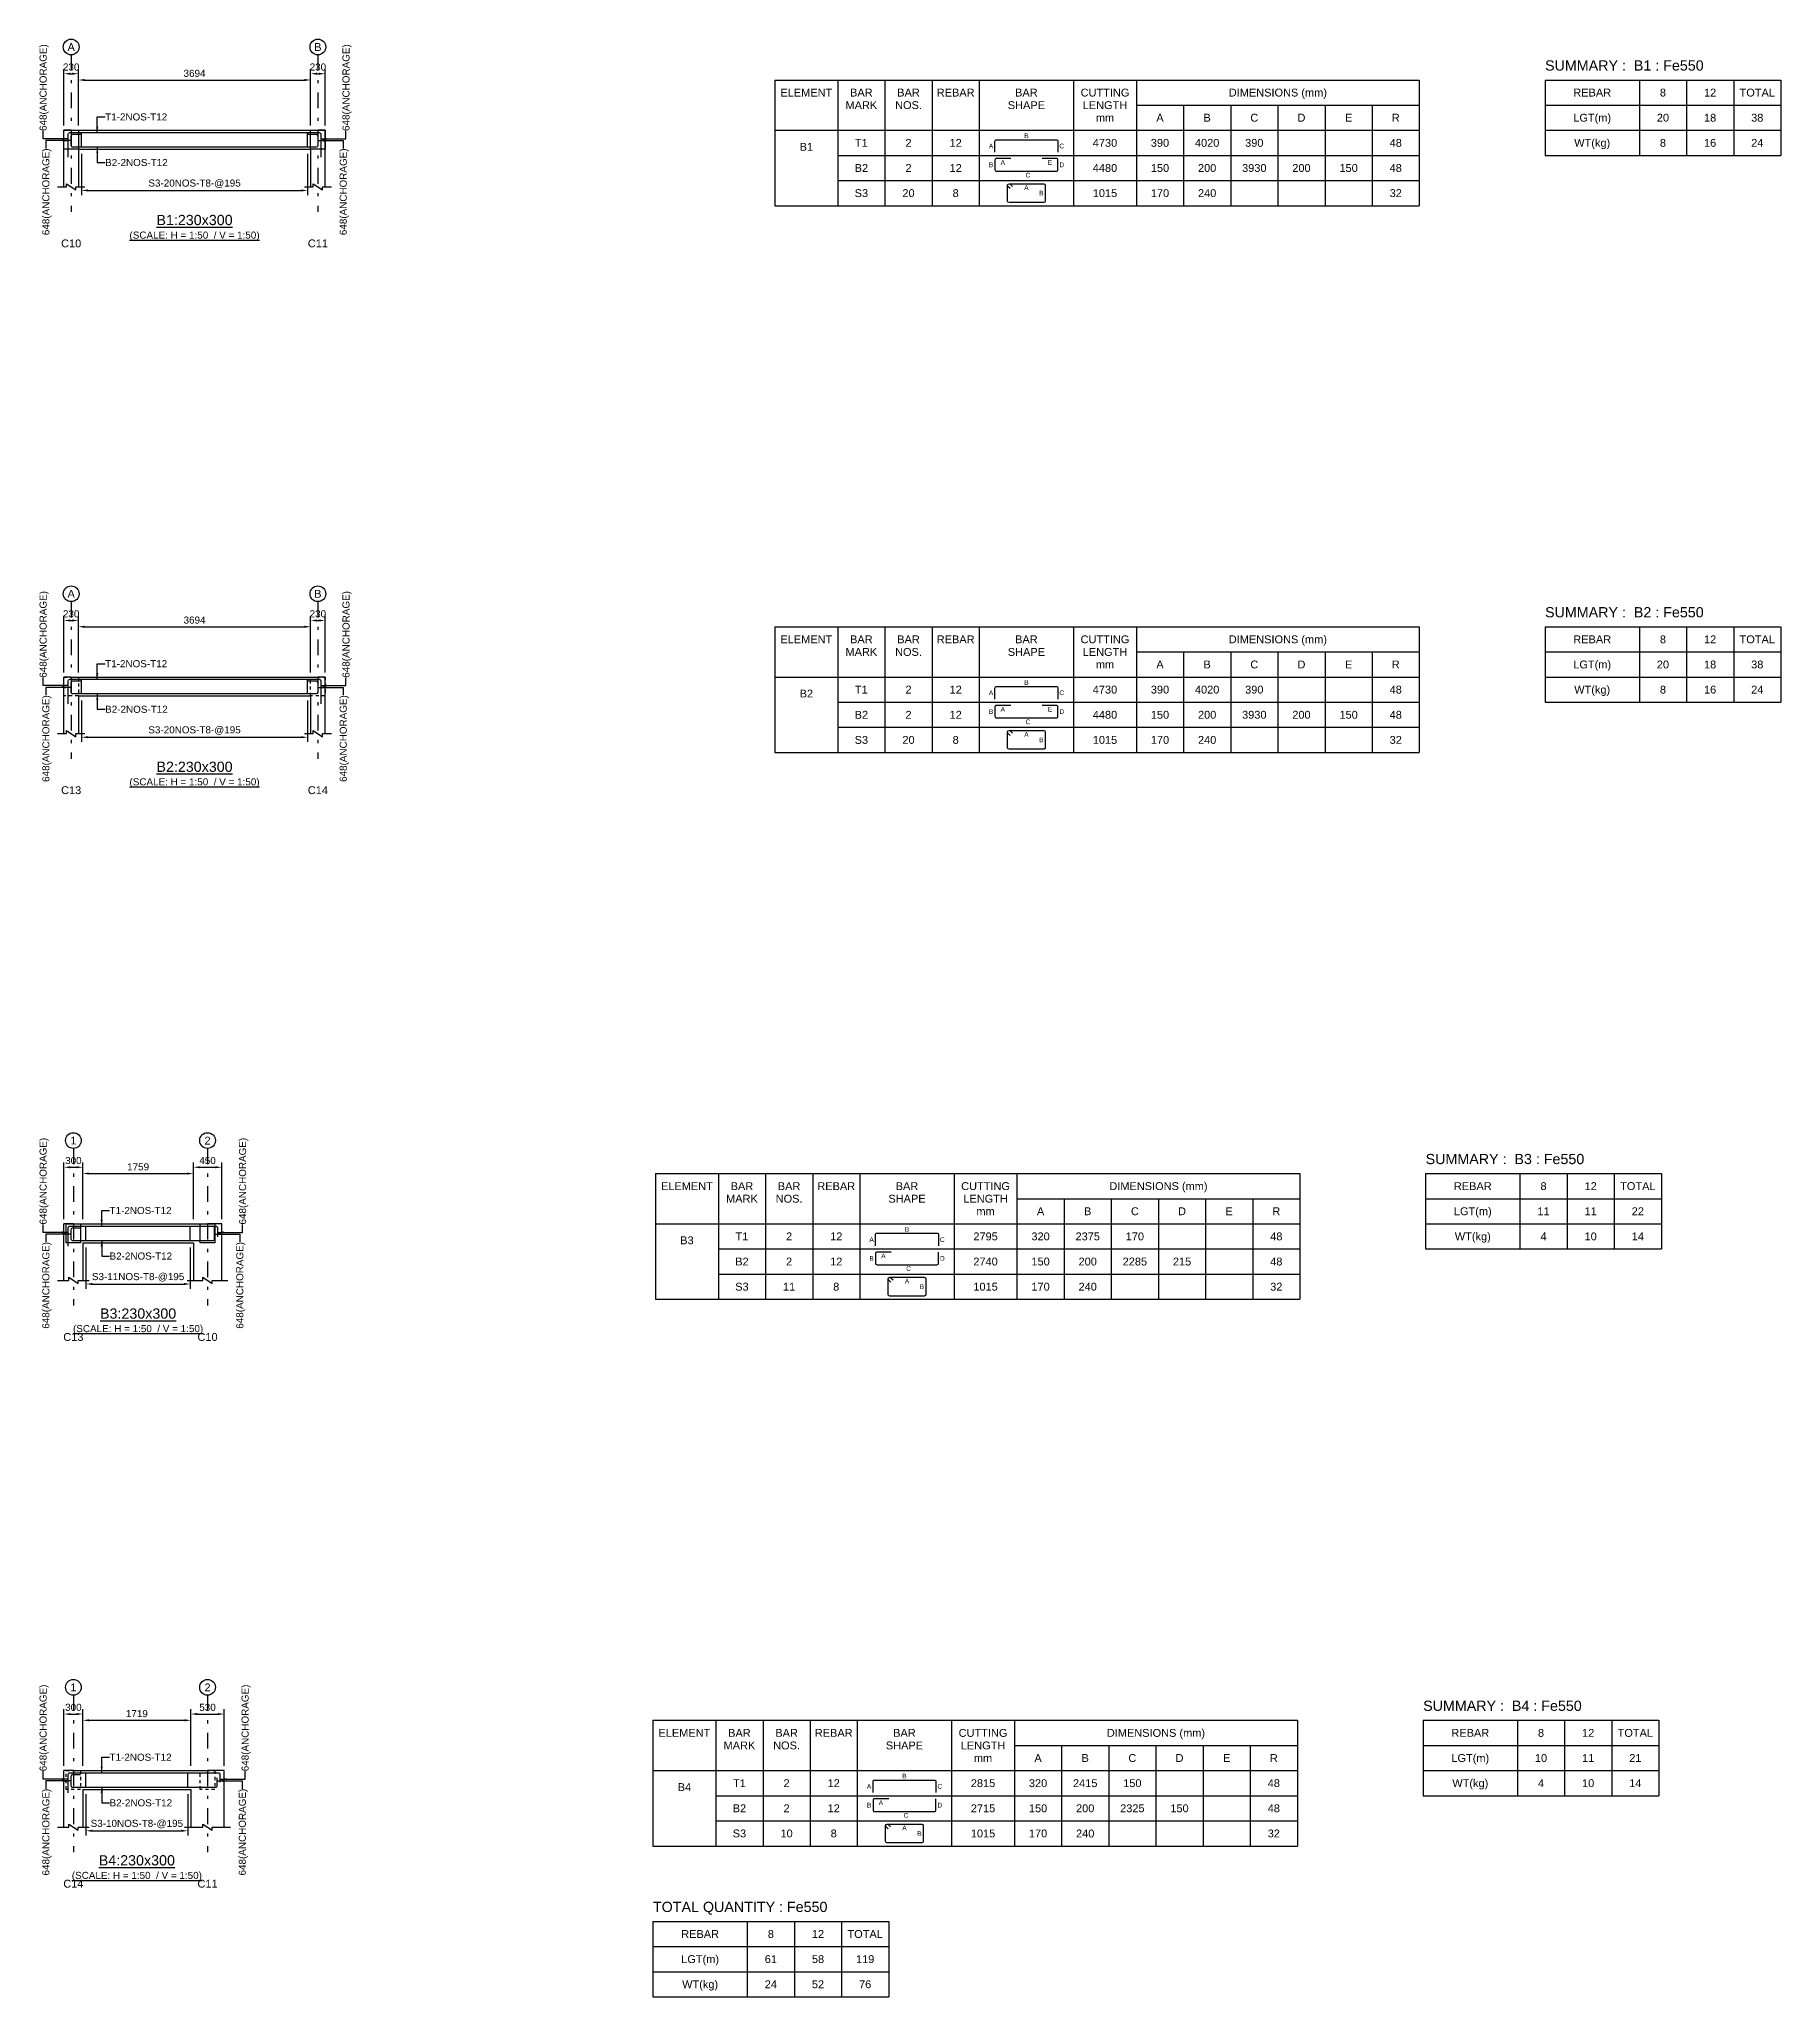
# Model space of a CAD drawing. Header units: inches. Extents: x -788 to 54617, y -60600 to 1700.
import ezdxf
from ezdxf.enums import TextEntityAlignment as Align

# ---------------------------------------------------------------- set-up
doc = ezdxf.new("R2010")
doc.units = ezdxf.units.IN
doc.header["$LTSCALE"] = 1000
doc.header["$MEASUREMENT"] = 0
doc.linetypes.add('SCCenter', pattern=[1.2, 0.5, -0.3, 0.1, -0.3])
doc.linetypes.add('SCHidden', pattern=[0.2, 0.1, -0.1])
for name, color, linetype in [('Concrete Line', 2, 'Continuous'), ('Cut Line', 31, 'Continuous'), ('Dimension', 31, 'Continuous'), ('Grid', 8, 'Continuous'), ('Labels', 4, 'Continuous'), ('Labels_Support', 4, 'Continuous'), ('Link', 225, 'Continuous'), ('Reinforcement', 4, 'Continuous'), ('Schedule Header', 4, 'Continuous'), ('Schedule Line', 60, 'Continuous'), ('Text', 31, 'Continuous')]:
    doc.layers.add(name, color=color, linetype=linetype)
doc.styles.add('SC-SansSerif', font='SansSerif')
doc.styles.get("Standard").update_dxf_attribs({"font": 'txt.shx'})
doc.dimstyles.new('SCBBSDimStyl', dxfattribs={"dimtxt": 225, "dimasz": 200, "dimexe": 150, "dimexo": 150, "dimgap": 100, "dimtad": 1, "dimtoh": 1, "dimdec": 0, "dimzin": 0, "dimdsep": 46, "dimtxsty": 'SC-SansSerif', "dimcen": 0.09, "dimclrd": 8, "dimclre": 8, "dimclrt": 31, "dimadec": 0, "dimazin": 0, "dimtfac": 1, "dimtdec": 0, "dimtix": 1, "dimtofl": 0, "dimtmove": 0, "dimatfit": 3, "dimfxl": 1, "dimtolj": 1, "dimtzin": 0, "dimarcsym": 0})
doc.dimstyles.get("Standard").update_dxf_attribs({"dimtxt": 0.18, "dimasz": 200, "dimexe": 0.18, "dimexo": 0.0625, "dimgap": 0.09, "dimtad": 0, "dimtih": 1, "dimtoh": 1, "dimdec": 4, "dimzin": 0, "dimdsep": 46, "dimtxsty": 'Standard', "dimcen": 0.09, "dimadec": 0, "dimazin": 0, "dimtfac": 1, "dimtdec": 4, "dimtofl": 0, "dimtmove": 0, "dimatfit": 3, "dimfxl": 1, "dimtolj": 1, "dimtzin": 0, "dimarcsym": 0})

# ---------------------------------------------------------------- blocks, each defined once
blk = doc.blocks.new('*D0')
at = {"color": 8, "linetype": 'ByBlock', "lineweight": -2}
for p, q in [((560, -1950), (560, -3265)), ((7748, -1950), (7748, -3265)), ((760, -3115), (7548, -3115))]:
    blk.add_line(p, q, dxfattribs=at)
at = {"color": 8}
for points in [[(560, -3115), (760, -3082), (760, -3148)], [(7748, -3115), (7548, -3148), (7548, -3082)]]:
    blk.add_solid(points, dxfattribs=at)
at = {"layer": 'DEFPOINTS', "color": 31}
for p in [(560, -1800), (7748, -1800), (560, -3115)]:
    blk.add_point(p, dxfattribs=at)
at = {"color": 31, "insert": (4154, -2902), "char_height": 225, "attachment_point": 5, "style": 'SC-SansSerif'}
blk.add_mtext('\\A1;S3-20NOS-T8-@195', dxfattribs=at)
blk = doc.blocks.new('*D1')
at = {"color": 8, "linetype": 'ByBlock', "lineweight": -2}
for p, q in [((460, -1050), (460, 550)), ((660, 400), (7648, 400)), ((7848, -1050), (7848, 550))]:
    blk.add_line(p, q, dxfattribs=at)
at = {"color": 8}
for points in [[(460, 400), (660, 433), (660, 367)], [(7848, 400), (7648, 367), (7648, 433)]]:
    blk.add_solid(points, dxfattribs=at)
at = {"layer": 'DEFPOINTS', "color": 31}
for p in [(460, 400), (460, -1200), (7848, -1200)]:
    blk.add_point(p, dxfattribs=at)
at = {"color": 31, "insert": (4154, 612), "char_height": 225, "attachment_point": 5, "style": 'SC-SansSerif'}
blk.add_mtext('\\A1;3694', dxfattribs=at)
blk = doc.blocks.new('*D2')
at = {"color": 8, "linetype": 'ByBlock', "lineweight": -2}
for p, q in [((0, -1050), (0, 750)), ((460, -1050), (460, 750)), ((200, 600), (260, 600))]:
    blk.add_line(p, q, dxfattribs=at)
at = {"color": 8}
for points in [[(0, 600), (200, 633), (200, 567)], [(460, 600), (260, 567), (260, 633)]]:
    blk.add_solid(points, dxfattribs=at)
at = {"layer": 'DEFPOINTS', "color": 31}
for p in [(0, 600), (0, -1200), (460, -1200)]:
    blk.add_point(p, dxfattribs=at)
at = {"color": 31, "insert": (230, 812), "char_height": 225, "attachment_point": 5, "style": 'SC-SansSerif'}
blk.add_mtext('\\A1;230', dxfattribs=at)
blk = doc.blocks.new('*D3')
at = {"color": 8, "linetype": 'ByBlock', "lineweight": -2}
for p, q in [((7848, -1050), (7848, 750)), ((8308, -1050), (8308, 750)), ((8048, 600), (8108, 600))]:
    blk.add_line(p, q, dxfattribs=at)
at = {"color": 8}
for points in [[(7848, 600), (8048, 633), (8048, 567)], [(8308, 600), (8108, 567), (8108, 633)]]:
    blk.add_solid(points, dxfattribs=at)
at = {"layer": 'DEFPOINTS', "color": 31}
for p in [(7848, 600), (7848, -1200), (8308, -1200)]:
    blk.add_point(p, dxfattribs=at)
at = {"color": 31, "insert": (8078, 812), "char_height": 225, "attachment_point": 5, "style": 'SC-SansSerif'}
blk.add_mtext('\\A1;230', dxfattribs=at)
blk = doc.blocks.new('*D4')
at = {"color": 8, "linetype": 'ByBlock', "lineweight": -2}
for p, q in [((560, -19350), (560, -20665)), ((7748, -19350), (7748, -20665)), ((760, -20515), (7548, -20515))]:
    blk.add_line(p, q, dxfattribs=at)
at = {"color": 8}
for points in [[(560, -20515), (760, -20482), (760, -20548)], [(7748, -20515), (7548, -20548), (7548, -20482)]]:
    blk.add_solid(points, dxfattribs=at)
at = {"layer": 'DEFPOINTS', "color": 31}
for p in [(560, -19200), (7748, -19200), (560, -20515)]:
    blk.add_point(p, dxfattribs=at)
at = {"color": 31, "insert": (4154, -20302), "char_height": 225, "attachment_point": 5, "style": 'SC-SansSerif'}
blk.add_mtext('\\A1;S3-20NOS-T8-@195', dxfattribs=at)
blk = doc.blocks.new('*D5')
at = {"color": 8, "linetype": 'ByBlock', "lineweight": -2}
for p, q in [((460, -18450), (460, -16850)), ((660, -17000), (7648, -17000)), ((7848, -18450), (7848, -16850))]:
    blk.add_line(p, q, dxfattribs=at)
at = {"color": 8}
for points in [[(460, -17000), (660, -16967), (660, -17033)], [(7848, -17000), (7648, -17033), (7648, -16967)]]:
    blk.add_solid(points, dxfattribs=at)
at = {"layer": 'DEFPOINTS', "color": 31}
for p in [(460, -17000), (460, -18600), (7848, -18600)]:
    blk.add_point(p, dxfattribs=at)
at = {"color": 31, "insert": (4154, -16788), "char_height": 225, "attachment_point": 5, "style": 'SC-SansSerif'}
blk.add_mtext('\\A1;3694', dxfattribs=at)
blk = doc.blocks.new('*D6')
at = {"color": 8, "linetype": 'ByBlock', "lineweight": -2}
for p, q in [((0, -18450), (0, -16650)), ((200, -16800), (260, -16800)), ((460, -18450), (460, -16650))]:
    blk.add_line(p, q, dxfattribs=at)
at = {"color": 8}
for points in [[(0, -16800), (200, -16767), (200, -16833)], [(460, -16800), (260, -16833), (260, -16767)]]:
    blk.add_solid(points, dxfattribs=at)
at = {"layer": 'DEFPOINTS', "color": 31}
for p in [(0, -16800), (0, -18600), (460, -18600)]:
    blk.add_point(p, dxfattribs=at)
at = {"color": 31, "insert": (230, -16588), "char_height": 225, "attachment_point": 5, "style": 'SC-SansSerif'}
blk.add_mtext('\\A1;230', dxfattribs=at)
blk = doc.blocks.new('*D7')
at = {"color": 8, "linetype": 'ByBlock', "lineweight": -2}
for p, q in [((7848, -18450), (7848, -16650)), ((8048, -16800), (8108, -16800)), ((8308, -18450), (8308, -16650))]:
    blk.add_line(p, q, dxfattribs=at)
at = {"color": 8}
for points in [[(7848, -16800), (8048, -16767), (8048, -16833)], [(8308, -16800), (8108, -16833), (8108, -16767)]]:
    blk.add_solid(points, dxfattribs=at)
at = {"layer": 'DEFPOINTS', "color": 31}
for p in [(7848, -16800), (7848, -18600), (8308, -18600)]:
    blk.add_point(p, dxfattribs=at)
at = {"color": 31, "insert": (8078, -16588), "char_height": 225, "attachment_point": 5, "style": 'SC-SansSerif'}
blk.add_mtext('\\A1;230', dxfattribs=at)
blk = doc.blocks.new('*D8')
at = {"color": 8, "linetype": 'ByBlock', "lineweight": -2}
for p, q in [((700, -36750), (700, -38065)), ((4018, -36750), (4018, -38065)), ((900, -37915), (3818, -37915))]:
    blk.add_line(p, q, dxfattribs=at)
at = {"color": 8}
for points in [[(700, -37915), (900, -37882), (900, -37948)], [(4018, -37915), (3818, -37948), (3818, -37882)]]:
    blk.add_solid(points, dxfattribs=at)
at = {"layer": 'DEFPOINTS', "color": 31}
for p in [(700, -36600), (4018, -36600), (700, -37915)]:
    blk.add_point(p, dxfattribs=at)
at = {"color": 31, "insert": (2359, -37702), "char_height": 225, "attachment_point": 5, "style": 'SC-SansSerif'}
blk.add_mtext('\\A1;S3-11NOS-T8-@195', dxfattribs=at)
blk = doc.blocks.new('*D9')
at = {"color": 8, "linetype": 'ByBlock', "lineweight": -2}
for p, q in [((600, -35850), (600, -34250)), ((4118, -35850), (4118, -34250)), ((800, -34400), (3918, -34400))]:
    blk.add_line(p, q, dxfattribs=at)
at = {"color": 8}
for points in [[(600, -34400), (800, -34367), (800, -34433)], [(4118, -34400), (3918, -34433), (3918, -34367)]]:
    blk.add_solid(points, dxfattribs=at)
at = {"layer": 'DEFPOINTS', "color": 31}
for p in [(600, -34400), (600, -36000), (4118, -36000)]:
    blk.add_point(p, dxfattribs=at)
at = {"color": 31, "insert": (2359, -34188), "char_height": 225, "attachment_point": 5, "style": 'SC-SansSerif'}
blk.add_mtext('\\A1;1759', dxfattribs=at)
blk = doc.blocks.new('*D10')
at = {"color": 8, "linetype": 'ByBlock', "lineweight": -2}
for p, q in [((0, -35850), (0, -34050)), ((200, -34200), (400, -34200)), ((600, -35850), (600, -34050))]:
    blk.add_line(p, q, dxfattribs=at)
at = {"color": 8}
for points in [[(0, -34200), (200, -34167), (200, -34233)], [(600, -34200), (400, -34233), (400, -34167)]]:
    blk.add_solid(points, dxfattribs=at)
at = {"layer": 'DEFPOINTS', "color": 31}
for p in [(0, -34200), (0, -36000), (600, -36000)]:
    blk.add_point(p, dxfattribs=at)
at = {"color": 31, "insert": (300, -33988), "char_height": 225, "attachment_point": 5, "style": 'SC-SansSerif'}
blk.add_mtext('\\A1;300', dxfattribs=at)
blk = doc.blocks.new('*D11')
at = {"color": 8, "linetype": 'ByBlock', "lineweight": -2}
for p, q in [((4118, -35850), (4118, -34050)), ((4318, -34200), (4818, -34200)), ((5018, -35850), (5018, -34050))]:
    blk.add_line(p, q, dxfattribs=at)
at = {"color": 8}
for points in [[(4118, -34200), (4318, -34167), (4318, -34233)], [(5018, -34200), (4818, -34233), (4818, -34167)]]:
    blk.add_solid(points, dxfattribs=at)
at = {"layer": 'DEFPOINTS', "color": 31}
for p in [(4118, -34200), (4118, -36000), (5018, -36000)]:
    blk.add_point(p, dxfattribs=at)
at = {"color": 31, "insert": (4568, -33988), "char_height": 225, "attachment_point": 5, "style": 'SC-SansSerif'}
blk.add_mtext('\\A1;450', dxfattribs=at)
blk = doc.blocks.new('*D12')
at = {"color": 8, "linetype": 'ByBlock', "lineweight": -2}
for p, q in [((700, -54150), (700, -55465)), ((3938, -54150), (3938, -55465)), ((900, -55315), (3738, -55315))]:
    blk.add_line(p, q, dxfattribs=at)
at = {"color": 8}
for points in [[(700, -55315), (900, -55282), (900, -55348)], [(3938, -55315), (3738, -55348), (3738, -55282)]]:
    blk.add_solid(points, dxfattribs=at)
at = {"layer": 'DEFPOINTS', "color": 31}
for p in [(700, -54000), (3938, -54000), (700, -55315)]:
    blk.add_point(p, dxfattribs=at)
at = {"color": 31, "insert": (2319, -55102), "char_height": 225, "attachment_point": 5, "style": 'SC-SansSerif'}
blk.add_mtext('\\A1;S3-10NOS-T8-@195', dxfattribs=at)
blk = doc.blocks.new('*D13')
at = {"color": 8, "linetype": 'ByBlock', "lineweight": -2}
for p, q in [((600, -53250), (600, -51650)), ((4038, -53250), (4038, -51650)), ((800, -51800), (3838, -51800))]:
    blk.add_line(p, q, dxfattribs=at)
at = {"color": 8}
for points in [[(600, -51800), (800, -51767), (800, -51833)], [(4038, -51800), (3838, -51833), (3838, -51767)]]:
    blk.add_solid(points, dxfattribs=at)
at = {"layer": 'DEFPOINTS', "color": 31}
for p in [(600, -51800), (600, -53400), (4038, -53400)]:
    blk.add_point(p, dxfattribs=at)
at = {"color": 31, "insert": (2319, -51588), "char_height": 225, "attachment_point": 5, "style": 'SC-SansSerif'}
blk.add_mtext('\\A1;1719', dxfattribs=at)
blk = doc.blocks.new('*D14')
at = {"color": 8, "linetype": 'ByBlock', "lineweight": -2}
for p, q in [((0, -53250), (0, -51450)), ((200, -51600), (400, -51600)), ((600, -53250), (600, -51450))]:
    blk.add_line(p, q, dxfattribs=at)
at = {"color": 8}
for points in [[(0, -51600), (200, -51567), (200, -51633)], [(600, -51600), (400, -51633), (400, -51567)]]:
    blk.add_solid(points, dxfattribs=at)
at = {"layer": 'DEFPOINTS', "color": 31}
for p in [(0, -51600), (0, -53400), (600, -53400)]:
    blk.add_point(p, dxfattribs=at)
at = {"color": 31, "insert": (300, -51388), "char_height": 225, "attachment_point": 5, "style": 'SC-SansSerif'}
blk.add_mtext('\\A1;300', dxfattribs=at)
blk = doc.blocks.new('*D15')
at = {"color": 8, "linetype": 'ByBlock', "lineweight": -2}
for p, q in [((4038, -53250), (4038, -51450)), ((4238, -51600), (4898, -51600)), ((5098, -53250), (5098, -51450))]:
    blk.add_line(p, q, dxfattribs=at)
at = {"color": 8}
for points in [[(4038, -51600), (4238, -51567), (4238, -51633)], [(5098, -51600), (4898, -51633), (4898, -51567)]]:
    blk.add_solid(points, dxfattribs=at)
at = {"layer": 'DEFPOINTS', "color": 31}
for p in [(4038, -51600), (4038, -53400), (5098, -53400)]:
    blk.add_point(p, dxfattribs=at)
at = {"color": 31, "insert": (4568, -51388), "char_height": 225, "attachment_point": 5, "style": 'SC-SansSerif'}
blk.add_mtext('\\A1;530', dxfattribs=at)

msp = doc.modelspace()

# ---------------------------------------------------------------- linework, layer by layer
at = {"layer": 'Concrete Line'}
for p, q in [((0, -3000), (0, -1200)), ((230, -1200), (0, -1200)), ((8308, -1200), (8078, -1200)), ((8308, -3000), (8308, -1200)), ((460, -1800), (460, -3000)), ((7848, -1800), (7848, -3000)), ((0, -20400), (0, -18600)), ((230, -18600), (0, -18600)), ((8308, -18600), (8078, -18600)), ((8308, -20400), (8308, -18600)), ((460, -19200), (460, -20400)), ((7848, -19200), (7848, -20400)), ((0, -37800), (0, -36000)), ((300, -36000), (0, -36000)), ((5018, -36000), (4568, -36000)), ((5018, -37800), (5018, -36000)), ((600, -36600), (600, -37800)), ((4118, -36600), (4118, -37800)), ((0, -55200), (0, -53400)), ((300, -53400), (0, -53400)), ((5098, -53400), (4568, -53400)), ((5098, -55200), (5098, -53400)), ((600, -54000), (600, -55200)), ((4038, -54000), (4038, -55200))]:
    msp.add_line(p, q, dxfattribs=at)
for points in [[(0, -1200), (460, -1200), (460, -1200), (460, -1800), (460, -1800), (0, -1800), (0, -1800), (0, -1200)], [(7848, -1200), (8308, -1200), (8308, -1200), (8308, -1800), (8308, -1800), (7848, -1800), (7848, -1800), (7848, -1200)], [(70, -36000), (530, -36000), (530, -36000), (530, -36600), (530, -36600), (70, -36600), (70, -36600), (70, -36000)], [(4338, -36000), (4798, -36000), (4798, -36000), (4798, -36600), (4798, -36600), (4338, -36600), (4338, -36600), (4338, -36000)]]:
    msp.add_lwpolyline(points, close=True, dxfattribs=at)
for points in [[(230, -1200), (8078, -1200)], [(460, -1800), (7848, -1800)], [(230, -18600), (8078, -18600)], [(460, -19200), (7848, -19200)], [(300, -36000), (4568, -36000)], [(600, -36600), (4118, -36600)], [(300, -53400), (4568, -53400)], [(600, -54000), (4038, -54000)]]:
    msp.add_lwpolyline(points, dxfattribs=at)
at = {"layer": 'Concrete Line', "linetype": 'SCHidden'}
for points in [[(0, -18600), (460, -18600), (460, -18600), (460, -19200), (460, -19200), (0, -19200), (0, -19200), (0, -18600)], [(7848, -18600), (8308, -18600), (8308, -18600), (8308, -19200), (8308, -19200), (7848, -19200), (7848, -19200), (7848, -18600)], [(70, -53400), (530, -53400), (530, -53400), (530, -54000), (530, -54000), (70, -54000), (70, -54000), (70, -53400)], [(4338, -53400), (4798, -53400), (4798, -53400), (4798, -54000), (4798, -54000), (4338, -54000), (4338, -54000), (4338, -53400)]]:
    msp.add_lwpolyline(points, close=True, dxfattribs=at)
at = {"layer": 'Cut Line'}
for points in [[(-200, -3000), (80, -3000), (80, -2900), (380, -3100), (380, -3000), (660, -3000)], [(7648, -3000), (7928, -3000), (7928, -2900), (8228, -3100), (8228, -3000), (8508, -3000)], [(-200, -20400), (80, -20400), (80, -20300), (380, -20500), (380, -20400), (660, -20400)], [(7648, -20400), (7928, -20400), (7928, -20300), (8228, -20500), (8228, -20400), (8508, -20400)], [(-200, -37800), (150, -37800), (150, -37700), (450, -37900), (450, -37800), (800, -37800)], [(3918, -37800), (4418, -37800), (4418, -37700), (4718, -37900), (4718, -37800), (5218, -37800)], [(-200, -55200), (150, -55200), (150, -55100), (450, -55300), (450, -55200), (800, -55200)], [(3838, -55200), (4418, -55200), (4418, -55100), (4718, -55300), (4718, -55200), (5298, -55200)]]:
    msp.add_lwpolyline(points, dxfattribs=at)
at = {"layer": 'Grid', "linetype": 'SCCenter'}
for p, q in [((230, 1200), (230, -3800)), ((8078, 1200), (8078, -3800)), ((230, -16200), (230, -21200)), ((8078, -16200), (8078, -21200)), ((300, -33600), (300, -38600)), ((4568, -33600), (4568, -38600)), ((300, -51000), (300, -56000)), ((4568, -51000), (4568, -56000))]:
    msp.add_line(p, q, dxfattribs=at)
at = {"layer": 'Grid'}
for centre in [(230, 1450), (8078, 1450), (230, -15950), (8078, -15950), (300, -33350), (4568, -33350), (300, -50750), (4568, -50750)]:
    msp.add_circle(centre, 250, dxfattribs=at)
at = {"layer": 'Link'}
for p, q in [((560, -1740), (560, -1260)), ((7748, -1740), (7748, -1260)), ((560, -19140), (560, -18660)), ((7748, -19140), (7748, -18660)), ((700, -36540), (700, -36060)), ((4018, -36540), (4018, -36060)), ((700, -53940), (700, -53460)), ((3938, -53940), (3938, -53460))]:
    msp.add_line(p, q, dxfattribs=at)
at = {"layer": 'Reinforcement'}
for points in [[(136, -2052), (136, -1322, -0.4142136), (186, -1272), (8121, -1272, -0.4142135), (8171, -1322), (8171, -2052)], [(524, -1336), (274, -1336, 0.4142136), (224, -1386), (224, -1678, 0.4142136), (274, -1728), (8033, -1728, 0.4142135), (8083, -1678), (8083, -1386, 0.4142135), (8033, -1336), (7733, -1336)], [(29617, -1900), (29617, -1550, -0.5), (29667, -1500), (31567, -1500, -0.5), (31617, -1550), (31617, -1900)], [(30117, -2100), (29667, -2100, 0.5), (29617, -2150), (29617, -2450, 0.5), (29667, -2500), (31567, -2500, 0.5), (31617, -2450), (31617, -2150, 0.5), (31567, -2100), (31117, -2100)], [(30102.4, -3056.1), (30031.6, -2985.4, -0.1989124), (30017, -2950, -0.4142046), (30067, -2900, -0.1989044), (30102.4, -2914.6), (30173.1, -2985.4)], [(136, -19452), (136, -18722, -0.4142136), (186, -18672), (8121, -18672, -0.4142135), (8171, -18722), (8171, -19452)], [(524, -18736), (274, -18736, 0.4142136), (224, -18786), (224, -19078, 0.4142136), (274, -19128), (8033, -19128, 0.4142135), (8083, -19078), (8083, -18786, 0.4142135), (8033, -18736), (7733, -18736)], [(29617, -19300), (29617, -18950, -0.5), (29667, -18900), (31567, -18900, -0.5), (31617, -18950), (31617, -19300)], [(30117, -19500), (29667, -19500, 0.5), (29617, -19550), (29617, -19850, 0.5), (29667, -19900), (31567, -19900, 0.5), (31617, -19850), (31617, -19550, 0.5), (31567, -19500), (31117, -19500)], [(30102.4, -20456.1), (30031.6, -20385.4, -0.1989124), (30017, -20350, -0.4142046), (30067, -20300, -0.1989044), (30102.4, -20314.6), (30173.1, -20385.4)], [(136, -36712), (136, -36122, -0.4142136), (186, -36072), (4832, -36072, -0.4142136), (4882, -36122), (4882, -36412)], [(524, -36136), (274, -36136, 0.4142136), (224, -36186), (224, -36478, 0.4142136), (274, -36528), (4744, -36528, 0.4142136), (4794, -36478), (4794, -36100)], [(25818, -36700), (25818, -36350, -0.5), (25868, -36300), (27768, -36300, -0.5), (27818, -36350), (27818, -36700)], [(26318, -36900), (25868, -36900, 0.5), (25818, -36950), (25818, -37250, 0.5), (25868, -37300), (27768, -37300, 0.5), (27818, -37250), (27818, -36900)], [(26303.4, -37856.1), (26232.6, -37785.4, -0.1989124), (26218, -37750, -0.4142046), (26268, -37700, -0.1989044), (26303.4, -37714.6), (26374.1, -37785.4)], [(136, -54112), (136, -53522, -0.4142136), (186, -53472), (4912, -53472, -0.4142136), (4962, -53522), (4962, -53772)], [(524, -53536), (274, -53536, 0.4142136), (224, -53586), (224, -53878, 0.4142136), (274, -53928), (4824, -53928, 0.4142136), (4874, -53878), (4874, -53628)], [(25738, -54100), (25738, -53750, -0.5), (25788, -53700), (27688, -53700, -0.5), (27738, -53750), (27738, -54100)], [(26238, -54300), (25788, -54300, 0.5), (25738, -54350), (25738, -54650, 0.5), (25788, -54700), (27688, -54700, 0.5), (27738, -54650), (27738, -54300)], [(26223.4, -55256.1), (26152.6, -55185.4, -0.1989124), (26138, -55150, -0.4142046), (26188, -55100, -0.1989044), (26223.4, -55114.6), (26294.1, -55185.4)]]:
    msp.add_lwpolyline(points, format="xyb", dxfattribs=at)
for points in [[(30017, -2950, -0.4142046), (30067, -2900), (31167, -2900, -0.4142046), (31217, -2950), (31217, -3450, -0.4142046), (31167, -3500), (30067, -3500, -0.4142046), (30017, -3450)], [(30017, -20350, -0.4142046), (30067, -20300), (31167, -20300, -0.4142046), (31217, -20350), (31217, -20850, -0.4142046), (31167, -20900), (30067, -20900, -0.4142046), (30017, -20850)], [(26218, -37750, -0.4142046), (26268, -37700), (27368, -37700, -0.4142046), (27418, -37750), (27418, -38250, -0.4142046), (27368, -38300), (26268, -38300, -0.4142046), (26218, -38250)], [(26138, -55150, -0.4142046), (26188, -55100), (27288, -55100, -0.4142046), (27338, -55150), (27338, -55650, -0.4142046), (27288, -55700), (26188, -55700, -0.4142046), (26138, -55650)]]:
    msp.add_lwpolyline(points, format="xyb", close=True, dxfattribs=at)
at = {"layer": 'Schedule Line'}
for p, q in [((22617, 400), (43117, 400)), ((22617, 400), (22617, -3600)), ((24617, 400), (24617, -3600)), ((26117, 400), (26117, -3600)), ((27617, 400), (27617, -3600)), ((29117, 400), (29117, -3600)), ((32117, 400), (32117, -3600)), ((34117, 400), (34117, -3600)), ((43117, 400), (43117, -3600)), ((47117, 400), (54617, 400)), ((47117, 400), (47117, -2000)), ((50117, 400), (50117, -2000)), ((51617, 400), (51617, -2000)), ((53117, 400), (53117, -2000)), ((54617, 400), (54617, -2000)), ((34117, -400), (43117, -400)), ((35617, -400), (35617, -3600)), ((37117, -400), (37117, -3600)), ((38617, -400), (38617, -3600)), ((40117, -400), (40117, -3600)), ((41617, -400), (41617, -3600)), ((47117, -400), (54617, -400)), ((22617, -1200), (43117, -1200)), ((47117, -1200), (54617, -1200)), ((24617, -2000), (43117, -2000)), ((47117, -2000), (54617, -2000)), ((24617, -2800), (43117, -2800)), ((22617, -3600), (43117, -3600)), ((24617, -3600), (43117, -3600)), ((22617, -17000), (43117, -17000)), ((22617, -17000), (22617, -21000)), ((24617, -17000), (24617, -21000)), ((26117, -17000), (26117, -21000)), ((27617, -17000), (27617, -21000)), ((29117, -17000), (29117, -21000)), ((32117, -17000), (32117, -21000)), ((34117, -17000), (34117, -21000)), ((43117, -17000), (43117, -21000)), ((47117, -17000), (54617, -17000)), ((47117, -17000), (47117, -19400)), ((50117, -17000), (50117, -19400)), ((51617, -17000), (51617, -19400)), ((53117, -17000), (53117, -19400)), ((54617, -17000), (54617, -19400)), ((34117, -17800), (43117, -17800)), ((35617, -17800), (35617, -21000)), ((37117, -17800), (37117, -21000)), ((38617, -17800), (38617, -21000)), ((40117, -17800), (40117, -21000)), ((41617, -17800), (41617, -21000)), ((47117, -17800), (54617, -17800)), ((22617, -18600), (43117, -18600)), ((47117, -18600), (54617, -18600)), ((24617, -19400), (43117, -19400)), ((47117, -19400), (54617, -19400)), ((24617, -20200), (43117, -20200)), ((22617, -21000), (43117, -21000)), ((24617, -21000), (43117, -21000)), ((18818, -34400), (39318, -34400)), ((18818, -34400), (18818, -38400)), ((20818, -34400), (20818, -38400)), ((22318, -34400), (22318, -38400)), ((23818, -34400), (23818, -38400)), ((25318, -34400), (25318, -38400)), ((28318, -34400), (28318, -38400)), ((30318, -34400), (30318, -38400)), ((39318, -34400), (39318, -38400)), ((43318, -34400), (50818, -34400)), ((43318, -34400), (43318, -36800)), ((46318, -34400), (46318, -36800)), ((47818, -34400), (47818, -36800)), ((49318, -34400), (49318, -36800)), ((50818, -34400), (50818, -36800)), ((30318, -35200), (39318, -35200)), ((31818, -35200), (31818, -38400)), ((33318, -35200), (33318, -38400)), ((34818, -35200), (34818, -38400)), ((36318, -35200), (36318, -38400)), ((37818, -35200), (37818, -38400)), ((43318, -35200), (50818, -35200)), ((18818, -36000), (39318, -36000)), ((43318, -36000), (50818, -36000)), ((20818, -36800), (39318, -36800)), ((43318, -36800), (50818, -36800)), ((20818, -37600), (39318, -37600)), ((18818, -38400), (39318, -38400)), ((20818, -38400), (39318, -38400)), ((18738, -51800), (39238, -51800)), ((18738, -51800), (18738, -55800)), ((20738, -51800), (20738, -55800)), ((22238, -51800), (22238, -55800)), ((23738, -51800), (23738, -55800)), ((25238, -51800), (25238, -55800)), ((28238, -51800), (28238, -55800)), ((30238, -51800), (30238, -55800)), ((39238, -51800), (39238, -55800)), ((43238, -51800), (50738, -51800)), ((43238, -51800), (43238, -54200)), ((46238, -51800), (46238, -54200)), ((47738, -51800), (47738, -54200)), ((49238, -51800), (49238, -54200)), ((50738, -51800), (50738, -54200)), ((30238, -52600), (39238, -52600)), ((31738, -52600), (31738, -55800)), ((33238, -52600), (33238, -55800)), ((34738, -52600), (34738, -55800)), ((36238, -52600), (36238, -55800)), ((37738, -52600), (37738, -55800)), ((43238, -52600), (50738, -52600)), ((18738, -53400), (39238, -53400)), ((43238, -53400), (50738, -53400)), ((20738, -54200), (39238, -54200)), ((43238, -54200), (50738, -54200)), ((20738, -55000), (39238, -55000)), ((18738, -55800), (39238, -55800)), ((20738, -55800), (39238, -55800)), ((18738, -58200), (26238, -58200)), ((18738, -58200), (18738, -60600)), ((21738, -58200), (21738, -60600)), ((23238, -58200), (23238, -60600)), ((24738, -58200), (24738, -60600)), ((26238, -58200), (26238, -60600)), ((18738, -59000), (26238, -59000)), ((18738, -59800), (26238, -59800)), ((18738, -60600), (26238, -60600))]:
    msp.add_line(p, q, dxfattribs=at)

# ---------------------------------------------------------------- texts
at = {"layer": 'Dimension', "style": 'SC-SansSerif'}
for s, p in [('A', (29492, -1700)), ('B', (30617, -1375)), ('C', (31742, -1700)), ('B', (29492, -2300)), ('A', (29867, -2225)), ('E', (31367, -2225)), ('D', (31742, -2300)), ('A', (30617, -3025)), ('C', (30667, -2625)), ('B', (31092, -3200)), ('A', (29492, -19100)), ('B', (30617, -18775)), ('C', (31742, -19100)), ('B', (29492, -19700)), ('A', (29867, -19625)), ('E', (31367, -19625)), ('D', (31742, -19700)), ('A', (30617, -20425)), ('C', (30667, -20025)), ('B', (31092, -20600)), ('B', (26818, -36175)), ('A', (25693, -36500)), ('C', (27943, -36500)), ('B', (25693, -37100)), ('A', (26068, -37025)), ('C', (26868, -37425)), ('D', (27943, -37100)), ('A', (26818, -37825)), ('B', (27293, -38000)), ('B', (26738, -53575)), ('A', (25613, -53900)), ('C', (27863, -53900)), ('B', (25613, -54500)), ('A', (25988, -54425)), ('C', (26788, -54825)), ('D', (27863, -54500)), ('A', (26738, -55225)), ('B', (27213, -55400))]:
    msp.add_text(s, height=150, dxfattribs=at).set_placement(p, align=Align.MIDDLE_CENTER)
at = {"layer": 'Grid', "style": 'SC-SansSerif'}
for s, p in [('A', (230, 1450)), ('B', (8078, 1450)), ('A', (230, -15950)), ('B', (8078, -15950)), ('1', (300, -33350)), ('2', (4568, -33350)), ('1', (300, -50750)), ('2', (4568, -50750))]:
    msp.add_text(s, height=250, dxfattribs=at).set_placement(p, align=Align.MIDDLE)
at = {"layer": 'Labels', "style": 'SC-SansSerif'}
for s, p in [('%%uB1:230x300', (4154, -4315)), ('%%uB2:230x300', (4154, -21715)), ('%%uB3:230x300', (2359, -39115)), ('%%uB4:230x300', (2319, -56515))]:
    msp.add_text(s, height=325, dxfattribs=at).set_placement(p, align=Align.BOTTOM_CENTER)
at = {"layer": 'Labels_Support', "style": 'SC-SansSerif'}
for s, p in [('C10', (230, -5000)), ('C11', (8078, -5000)), ('C13', (230, -22400)), ('C14', (8078, -22400)), ('C13', (300, -39800)), ('C10', (4568, -39800)), ('C14', (300, -57200)), ('C11', (4568, -57200))]:
    msp.add_text(s, height=250, dxfattribs=at).set_placement(p, align=Align.BOTTOM_CENTER)
at = {"layer": 'Schedule Header', "style": 'SC-SansSerif'}
for s, p in [('SUMMARY :  B1 : Fe550', (47117, 700)), ('SUMMARY :  B2 : Fe550', (47117, -16700)), ('SUMMARY :  B3 : Fe550', (43318, -34100)), ('SUMMARY :  B4 : Fe550', (43238, -51500)), ('TOTAL QUANTITY : Fe550', (18738, -57900))]:
    msp.add_text(s, height=325, dxfattribs=at).set_placement(p)
for s, p in [('ELEMENT', (23617, 0)), ('BAR', (25367, 0)), ('BAR', (26867, 0)), ('REBAR', (28367, 0)), ('BAR', (30617, 0)), ('CUTTING', (33117, 0)), ('DIMENSIONS (mm)', (38617, 0)), ('REBAR', (48617, 0)), ('8', (50867, 0)), ('12', (52367, 0)), ('TOTAL', (53867, 0)), ('MARK', (25367, -400)), ('NOS.', (26867, -400)), ('SHAPE', (30617, -400)), ('LENGTH', (33117, -400)), ('mm', (33117, -800)), ('A', (34867, -800)), ('B', (36367, -800)), ('C', (37867, -800)), ('D', (39367, -800)), ('E', (40867, -800)), ('R', (42367, -800)), ('LGT(m)', (48617, -800)), ('WT(kg)', (48617, -1600)), ('ELEMENT', (23617, -17400)), ('BAR', (25367, -17400)), ('BAR', (26867, -17400)), ('REBAR', (28367, -17400)), ('BAR', (30617, -17400)), ('CUTTING', (33117, -17400)), ('DIMENSIONS (mm)', (38617, -17400)), ('REBAR', (48617, -17400)), ('8', (50867, -17400)), ('12', (52367, -17400)), ('TOTAL', (53867, -17400)), ('MARK', (25367, -17800)), ('NOS.', (26867, -17800)), ('SHAPE', (30617, -17800)), ('LENGTH', (33117, -17800)), ('LGT(m)', (48617, -18200)), ('mm', (33117, -18200)), ('A', (34867, -18200)), ('B', (36367, -18200)), ('C', (37867, -18200)), ('D', (39367, -18200)), ('E', (40867, -18200)), ('R', (42367, -18200)), ('WT(kg)', (48617, -19000)), ('ELEMENT', (19818, -34800)), ('BAR', (21568, -34800)), ('BAR', (23068, -34800)), ('REBAR', (24568, -34800)), ('BAR', (26818, -34800)), ('CUTTING', (29318, -34800)), ('DIMENSIONS (mm)', (34818, -34800)), ('REBAR', (44818, -34800)), ('8', (47068, -34800)), ('12', (48568, -34800)), ('TOTAL', (50068, -34800)), ('MARK', (21568, -35200)), ('NOS.', (23068, -35200)), ('SHAPE', (26818, -35200)), ('LENGTH', (29318, -35200)), ('A', (31068, -35600)), ('B', (32568, -35600)), ('C', (34068, -35600)), ('D', (35568, -35600)), ('E', (37068, -35600)), ('R', (38568, -35600)), ('LGT(m)', (44818, -35600)), ('mm', (29318, -35600)), ('WT(kg)', (44818, -36400)), ('ELEMENT', (19738, -52200)), ('BAR', (21488, -52200)), ('BAR', (22988, -52200)), ('REBAR', (24488, -52200)), ('BAR', (26738, -52200)), ('CUTTING', (29238, -52200)), ('DIMENSIONS (mm)', (34738, -52200)), ('REBAR', (44738, -52200)), ('8', (46988, -52200)), ('12', (48488, -52200)), ('TOTAL', (49988, -52200)), ('MARK', (21488, -52600)), ('NOS.', (22988, -52600)), ('SHAPE', (26738, -52600)), ('LENGTH', (29238, -52600)), ('mm', (29238, -53000)), ('A', (30988, -53000)), ('B', (32488, -53000)), ('C', (33988, -53000)), ('D', (35488, -53000)), ('E', (36988, -53000)), ('R', (38488, -53000)), ('LGT(m)', (44738, -53000)), ('WT(kg)', (44738, -53800)), ('REBAR', (20238, -58600)), ('8', (22488, -58600)), ('12', (23988, -58600)), ('TOTAL', (25488, -58600)), ('LGT(m)', (20238, -59400)), ('WT(kg)', (20238, -60200))]:
    msp.add_text(s, height=250, dxfattribs=at).set_placement(p, align=Align.MIDDLE_CENTER)
at = {"layer": 'Text', "style": 'SC-SansSerif'}
for p in [(-664, -1222), (8972, -1222), (-664, -18622), (8972, -18622), (-664, -36022), (5682, -36022), (-664, -53422), (5762, -53422)]:
    msp.add_text('648(ANCHORAGE)', height=225, rotation=90, dxfattribs=at).set_placement(p, align=Align.MIDDLE_LEFT)
for s, p in [('T1-2NOS-T12', (1310, -775)), ('B2-2NOS-T12', (1310, -2225)), ('T1-2NOS-T12', (1310, -18175)), ('B2-2NOS-T12', (1310, -19625)), ('T1-2NOS-T12', (1450, -35575)), ('B2-2NOS-T12', (1450, -37025)), ('T1-2NOS-T12', (1450, -52975)), ('B2-2NOS-T12', (1450, -54425))]:
    msp.add_text(s, height=225, dxfattribs=at).set_placement(p, align=Align.MIDDLE_LEFT)
for s, p in [('20', (50867, -800)), ('18', (52367, -800)), ('38', (53867, -800)), ('T1', (25367, -1600)), ('2', (26867, -1600)), ('12', (28367, -1600)), ('4730', (33117, -1600)), ('390', (34867, -1600)), ('4020', (36367, -1600)), ('390', (37867, -1600)), ('48', (42367, -1600)), ('8', (50867, -1600)), ('16', (52367, -1600)), ('24', (53867, -1600)), ('B2', (25367, -2400)), ('2', (26867, -2400)), ('12', (28367, -2400)), ('4480', (33117, -2400)), ('150', (34867, -2400)), ('200', (36367, -2400)), ('3930', (37867, -2400)), ('200', (39367, -2400)), ('150', (40867, -2400)), ('48', (42367, -2400)), ('S3', (25367, -3200)), ('20', (26867, -3200)), ('8', (28367, -3200)), ('1015', (33117, -3200)), ('170', (34867, -3200)), ('240', (36367, -3200)), ('32', (42367, -3200)), ('20', (50867, -18200)), ('18', (52367, -18200)), ('38', (53867, -18200)), ('T1', (25367, -19000)), ('2', (26867, -19000)), ('12', (28367, -19000)), ('4730', (33117, -19000)), ('390', (34867, -19000)), ('4020', (36367, -19000)), ('390', (37867, -19000)), ('48', (42367, -19000)), ('8', (50867, -19000)), ('16', (52367, -19000)), ('24', (53867, -19000)), ('B2', (25367, -19800)), ('2', (26867, -19800)), ('12', (28367, -19800)), ('4480', (33117, -19800)), ('150', (34867, -19800)), ('200', (36367, -19800)), ('3930', (37867, -19800)), ('200', (39367, -19800)), ('150', (40867, -19800)), ('48', (42367, -19800)), ('S3', (25367, -20600)), ('20', (26867, -20600)), ('8', (28367, -20600)), ('1015', (33117, -20600)), ('170', (34867, -20600)), ('240', (36367, -20600)), ('32', (42367, -20600)), ('11', (47068, -35600)), ('11', (48568, -35600)), ('22', (50068, -35600)), ('T1', (21568, -36400)), ('2', (23068, -36400)), ('12', (24568, -36400)), ('2795', (29318, -36400)), ('320', (31068, -36400)), ('2375', (32568, -36400)), ('170', (34068, -36400)), ('48', (38568, -36400)), ('4', (47068, -36400)), ('10', (48568, -36400)), ('14', (50068, -36400)), ('B2', (21568, -37200)), ('2', (23068, -37200)), ('12', (24568, -37200)), ('2740', (29318, -37200)), ('150', (31068, -37200)), ('200', (32568, -37200)), ('2285', (34068, -37200)), ('215', (35568, -37200)), ('48', (38568, -37200)), ('S3', (21568, -38000)), ('11', (23068, -38000)), ('8', (24568, -38000)), ('1015', (29318, -38000)), ('170', (31068, -38000)), ('240', (32568, -38000)), ('32', (38568, -38000)), ('10', (46988, -53000)), ('11', (48488, -53000)), ('21', (49988, -53000)), ('T1', (21488, -53800)), ('2', (22988, -53800)), ('12', (24488, -53800)), ('2815', (29238, -53800)), ('320', (30988, -53800)), ('2415', (32488, -53800)), ('150', (33988, -53800)), ('48', (38488, -53800)), ('4', (46988, -53800)), ('10', (48488, -53800)), ('14', (49988, -53800)), ('B2', (21488, -54600)), ('2', (22988, -54600)), ('12', (24488, -54600)), ('2715', (29238, -54600)), ('150', (30988, -54600)), ('200', (32488, -54600)), ('2325', (33988, -54600)), ('150', (35488, -54600)), ('48', (38488, -54600)), ('S3', (21488, -55400)), ('10', (22988, -55400)), ('8', (24488, -55400)), ('1015', (29238, -55400)), ('170', (30988, -55400)), ('240', (32488, -55400)), ('32', (38488, -55400)), ('61', (22488, -59400)), ('58', (23988, -59400)), ('119', (25488, -59400)), ('24', (22488, -60200)), ('52', (23988, -60200)), ('76', (25488, -60200))]:
    msp.add_text(s, height=250, dxfattribs=at).set_placement(p, align=Align.MIDDLE_CENTER)
for p in [(-576, -1778), (8884, -1778), (-576, -19178), (8884, -19178), (-576, -36578), (5594, -36578), (-576, -53978), (5674, -53978)]:
    msp.add_text('648(ANCHORAGE)', height=225, rotation=90, dxfattribs=at).set_placement(p, align=Align.MIDDLE_RIGHT)
for p in [(4154, -4715), (4154, -22115), (2359, -39515), (2319, -56915)]:
    msp.add_text('%%u(SCALE: H = 1:50  / V = 1:50)', height=225, dxfattribs=at).set_placement(p, align=Align.BOTTOM_CENTER)
at = {"layer": 'Text', "char_height": 250, "attachment_point": 2, "style": 'SC-SansSerif'}
for s, insert in [('B1', (23617, -1600)), ('B2', (23617, -19000)), ('B3', (19818, -36400)), ('B4', (19738, -53800))]:
    msp.add_mtext(s, dxfattribs=dict(at, insert=insert))

# ---------------------------------------------------------------- dimensions: what is measured, and where the dimension line sits
at = {"layer": 'Dimension'}
for base, p1, p2, text, picture, middle in [((460, 600), (0, -1200), (460, -1200), '230', '*D2', (230, 600)), ((7848, 400), (460, -1200), (7848, -1200), '3694', '*D1', (4154, 400)), ((8308, 600), (7848, -1200), (8308, -1200), '230', '*D3', (8078, 600)), ((7748, -3115), (560, -1800), (7748, -1800), 'S3-20NOS-T8-@195', '*D0', (4154, -3115)), ((460, -16800), (0, -18600), (460, -18600), '230', '*D6', (230, -16800)), ((7848, -17000), (460, -18600), (7848, -18600), '3694', '*D5', (4154, -17000)), ((8308, -16800), (7848, -18600), (8308, -18600), '230', '*D7', (8078, -16800)), ((7748, -20515), (560, -19200), (7748, -19200), 'S3-20NOS-T8-@195', '*D4', (4154, -20515)), ((600, -34200), (0, -36000), (600, -36000), '300', '*D10', (300, -34200)), ((4118, -34400), (600, -36000), (4118, -36000), '1759', '*D9', (2359, -34400)), ((5018, -34200), (4118, -36000), (5018, -36000), '450', '*D11', (4568, -34200)), ((4018, -37915), (700, -36600), (4018, -36600), 'S3-11NOS-T8-@195', '*D8', (2359, -37915)), ((600, -51600), (0, -53400), (600, -53400), '300', '*D14', (300, -51600)), ((4038, -51800), (600, -53400), (4038, -53400), '1719', '*D13', (2319, -51800)), ((5098, -51600), (4038, -53400), (5098, -53400), '530', '*D15', (4568, -51600)), ((3938, -55315), (700, -54000), (3938, -54000), 'S3-10NOS-T8-@195', '*D12', (2319, -55315))]:
    dim = msp.add_linear_dim(base=base, p1=p1, p2=p2, text=text, dimstyle='SCBBSDimStyl', dxfattribs=at)
    dim.commit()
    dim.dimension.update_dxf_attribs({"geometry": picture, "text_midpoint": middle})

# ---------------------------------------------------------------- leaders
at = {"layer": 'Dimension', "color": 8}
for points in [[(136, -1472), (-664, -1472), (-664, -1222)], [(1060, -1272), (1060, -775), (1310, -775)], [(8172, -1472), (8972, -1472), (8972, -1222)], [(224, -1528), (-576, -1528), (-576, -1778)], [(1060, -1728), (1060, -2225), (1310, -2225)], [(8084, -1528), (8884, -1528), (8884, -1778)], [(136, -18872), (-664, -18872), (-664, -18622)], [(1060, -18672), (1060, -18175), (1310, -18175)], [(8172, -18872), (8972, -18872), (8972, -18622)], [(224, -18928), (-576, -18928), (-576, -19178)], [(1060, -19128), (1060, -19625), (1310, -19625)], [(8084, -18928), (8884, -18928), (8884, -19178)], [(136, -36272), (-664, -36272), (-664, -36022)], [(1200, -36072), (1200, -35575), (1450, -35575)], [(4882, -36272), (5682, -36272), (5682, -36022)], [(224, -36328), (-576, -36328), (-576, -36578)], [(1200, -36528), (1200, -37025), (1450, -37025)], [(4794, -36328), (5594, -36328), (5594, -36578)], [(136, -53672), (-664, -53672), (-664, -53422)], [(1200, -53472), (1200, -52975), (1450, -52975)], [(4962, -53672), (5762, -53672), (5762, -53422)], [(224, -53728), (-576, -53728), (-576, -53978)], [(1200, -53928), (1200, -54425), (1450, -54425)], [(4874, -53728), (5674, -53728), (5674, -53978)]]:
    msp.add_leader(points, dimstyle='Standard', dxfattribs=at)

doc.saveas('drawing.dxf')
